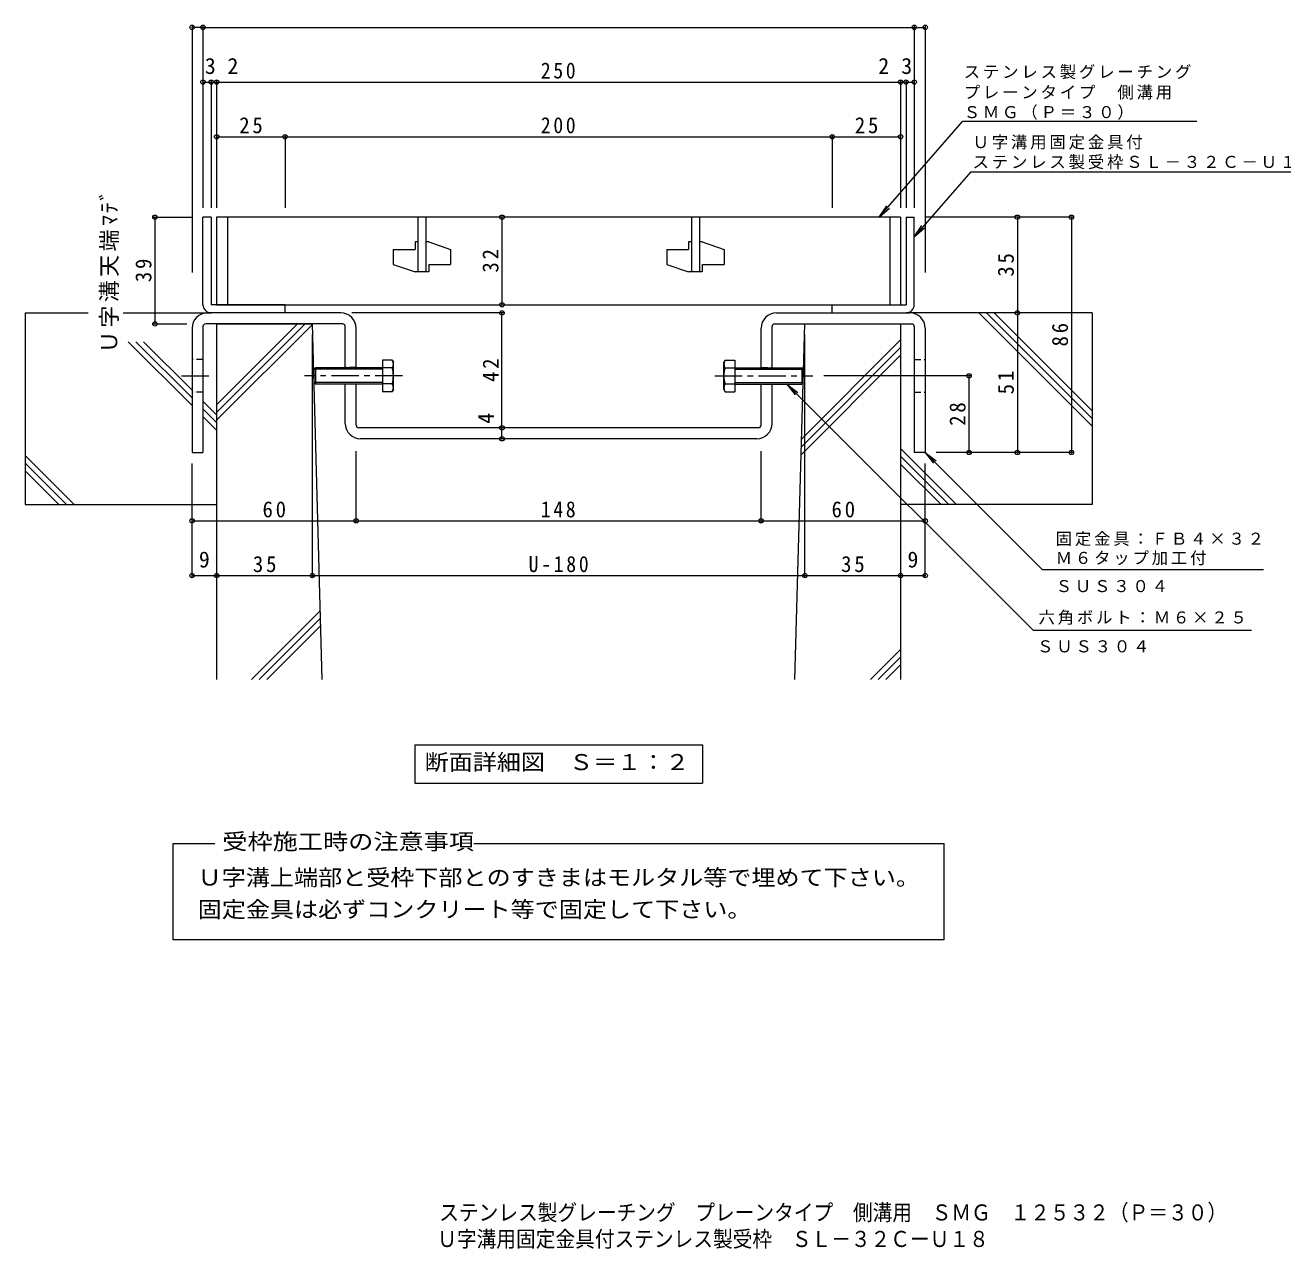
# Model space of a CAD drawing. Units: millimetres at full size. Extents: x -241 to 464, y -387 to 295.
# Drawn here: x -240.5 to 219.2, y -387.3 to 59.9 of the extents above; entities that cross this region are included whole.
import ezdxf
from ezdxf.enums import TextEntityAlignment as Align

# ---------------------------------------------------------------- set-up
doc = ezdxf.new("R2010")
doc.units = ezdxf.units.MM
doc.header["$LTSCALE"] = 2
doc.header["$PDMODE"] = 32
doc.header["$PDSIZE"] = 1.6
doc.linetypes.add('CHAIN1', pattern=[8, 5, -1, 1, -1])
doc.linetypes.add('DASHED1', pattern=[1.8, 1.2, -0.6])
for name, color, linetype, lineweight in [('D-1', 2, 'Continuous', 9), ('D-2', 3, 'Continuous', 9), ('D-4', 7, 'Continuous', 9), ('D-5', 7, 'Continuous', 9), ('D-6', 6, 'Continuous', 9), ('D-8', 3, 'Continuous', 9), ('D-B', 2, 'Continuous', 9)]:
    doc.layers.add(name, color=color, linetype=linetype, lineweight=lineweight)
doc.layers.add('F-0_F-0ﾚｲﾔ', color=2, linetype='Continuous')
doc.styles.add('ＭＳ ゴシック', font='')
doc.styles.get('ＭＳ ゴシック').set_extended_font_data('MS Gothic')

msp = doc.modelspace()

# ---------------------------------------------------------------- linework, layer by layer
at = {"layer": 'D-1'}
for p, q in [((-175.523, -42.258), (-175.523, -10.258)), ((-172.523, -10.258), (-175.523, -10.258)), ((-172.523, -10.258), (-172.523, -42.258)), ((81.477, -10.258), (81.477, -42.258)), ((81.477, -10.258), (84.477, -10.258)), ((84.477, -42.258), (84.477, -10.258)), ((-145.523, -42.258), (-172.523, -42.258)), ((-145.523, -45.258), (-172.523, -45.258)), ((-145.523, -45.258), (-145.523, -42.258)), ((54.477, -42.258), (81.477, -42.258)), ((54.477, -45.258), (54.477, -42.258)), ((54.477, -45.258), (81.477, -45.258))]:
    msp.add_line(p, q, dxfattribs=at)
for centre, start, end in [((-172.523, -42.258), 180, 270), ((81.477, -42.258), 270, 0)]:
    msp.add_arc(centre, 3, start, end, dxfattribs=at)
at = {"layer": 'D-2'}
for p, q in [((-170.523, -10.258), (-170.523, -42.258)), ((79.477, -10.258), (-170.523, -10.258)), ((-166.523, -10.258), (-166.523, -42.258)), ((-97.023, -10.258), (-97.023, -30.258)), ((-94.023, -10.258), (-94.023, -30.258)), ((2.977, -10.258), (2.977, -30.258)), ((5.977, -10.258), (5.977, -30.258)), ((75.477, -10.258), (75.477, -42.258)), ((79.477, -10.258), (79.477, -42.258)), ((-106.023, -22.008), (-106.023, -27.508)), ((-106.023, -22.008), (-98.023, -22.008)), ((-98.023, -19.258), (-98.023, -22.008)), ((-97.023, -19.258), (-98.023, -19.258)), ((-93.023, -19.258), (-94.023, -19.258)), ((-93.023, -19.258), (-85.023, -22.008)), ((-85.023, -22.008), (-85.023, -27.508)), ((-6.023, -22.008), (-6.023, -27.508)), ((-6.023, -22.008), (1.977, -22.008)), ((1.977, -19.258), (1.977, -22.008)), ((2.977, -19.258), (1.977, -19.258)), ((6.977, -19.258), (5.977, -19.258)), ((6.977, -19.258), (14.977, -22.008)), ((14.977, -22.008), (14.977, -27.508)), ((-106.023, -27.508), (-98.023, -30.258)), ((-93.023, -27.508), (-93.023, -30.258)), ((-93.023, -27.508), (-85.023, -27.508)), ((-6.023, -27.508), (1.977, -30.258)), ((6.977, -27.508), (6.977, -30.258)), ((6.977, -27.508), (14.977, -27.508)), ((-93.023, -30.258), (-98.023, -30.258)), ((6.977, -30.258), (1.977, -30.258)), ((-170.523, -42.258), (79.477, -42.258))]:
    msp.add_line(p, q, dxfattribs=at)
at = {"layer": 'D-4'}
for p, q in [((-179.523, 59.733), (-179.523, -30.466)), ((-175.523, 59.133), (-179.523, 59.133)), ((-175.523, 59.733), (-175.523, -6.867)), ((-175.523, 59.133), (84.477, 59.133)), ((84.477, 59.733), (84.477, -6.867)), ((84.477, 59.133), (88.477, 59.133)), ((88.477, 59.733), (88.477, -30.466)), ((-175.523, 39.133), (-172.523, 39.133)), ((-172.523, 39.733), (-172.523, -6.867)), ((-172.523, 39.133), (-170.523, 39.133)), ((-170.523, 39.733), (-170.523, -6.867)), ((-170.523, 39.133), (79.477, 39.133)), ((79.477, 39.733), (79.477, -6.867)), ((79.477, 39.133), (81.477, 39.133)), ((81.477, 39.733), (81.477, -6.867)), ((81.477, 39.133), (84.477, 39.133)), ((-170.523, 19.133), (-145.523, 19.133)), ((-145.523, 19.733), (-145.523, -6.867)), ((-145.523, 19.133), (54.477, 19.133)), ((54.477, 19.733), (54.477, -6.867)), ((54.477, 19.133), (79.477, 19.133)), ((-193.691, -10.258), (-179.523, -10.258)), ((-193.091, -10.258), (-193.091, -49.258)), ((-66.229, -10.258), (-66.229, -42.258)), ((142.521, -10.258), (88.477, -10.258)), ((122.138, -10.258), (122.138, -45.258)), ((141.921, -10.258), (141.921, -96.258)), ((-65.629, -45.258), (-121.123, -45.258)), ((-66.229, -87.258), (-66.229, -45.258)), ((122.138, -45.258), (122.138, -96.258)), ((-193.691, -49.258), (-181.481, -49.258)), ((-135.523, -141.858), (-135.523, -53.258)), ((44.477, -141.858), (44.477, -53.258)), ((105.077, -68.26), (51.415, -68.26)), ((104.477, -96.258), (104.477, -68.26)), ((-66.229, -91.258), (-66.229, -87.258)), ((-119.523, -121.858), (-119.523, -95.777)), ((28.477, -121.858), (28.477, -95.777)), ((142.521, -96.258), (92.477, -96.258)), ((-179.523, -141.858), (-179.523, -100.258)), ((88.477, -141.858), (88.477, -100.258)), ((-179.523, -121.258), (-119.523, -121.258)), ((-119.523, -121.258), (28.477, -121.258)), ((28.477, -121.258), (88.477, -121.258)), ((-179.523, -141.258), (-170.523, -141.258)), ((-170.523, -141.258), (-135.523, -141.258)), ((-135.523, -141.258), (44.477, -141.258)), ((44.477, -141.258), (79.477, -141.258)), ((79.477, -141.258), (88.477, -141.258))]:
    msp.add_line(p, q, dxfattribs=at)
for p in [(-179.523, 59.133), (-175.523, 59.133), (84.477, 59.133), (88.477, 59.133), (-175.523, 39.133), (-172.523, 39.133), (-170.523, 39.133), (79.477, 39.133), (81.477, 39.133), (84.477, 39.133), (-170.523, 19.133), (-145.523, 19.133), (54.477, 19.133), (79.477, 19.133), (-193.091, -10.258), (-66.229, -10.258), (122.138, -10.258), (141.921, -10.258), (-66.229, -42.258), (-66.229, -45.258), (122.138, -45.258), (-193.091, -49.258), (104.477, -68.26), (-66.229, -87.258), (-66.229, -91.258), (104.477, -96.258), (122.138, -96.258), (141.921, -96.258), (-179.523, -121.258), (-119.523, -121.258), (28.477, -121.258), (88.477, -121.258), (-179.523, -141.258), (-170.523, -141.258), (-135.523, -141.258), (44.477, -141.258), (79.477, -141.258), (88.477, -141.258)]:
    msp.add_point(p, dxfattribs=at)
at = {"layer": 'D-5'}
for p, q in [((71.658, -10.258), (102.054, 24.665)), ((187.711, 24.665), (102.054, 24.665)), ((105.145, 6.3), (84.477, -17.446)), ((105.145, 6.3), (230.769, 6.3)), ((71.658, -10.258), (74.42, -6.091)), ((71.658, -10.258), (75.405, -6.947)), ((84.477, -17.446), (87.239, -13.278)), ((84.477, -17.446), (88.224, -14.135)), ((37.909, -71.26), (127.907, -161.258)), ((37.909, -71.26), (41.875, -74.303)), ((37.909, -71.26), (40.952, -75.226)), ((88.477, -96.258), (131.366, -139.146)), ((88.477, -96.258), (92.444, -99.302)), ((88.477, -96.258), (91.521, -100.225)), ((212.138, -139.146), (131.366, -139.146)), ((127.907, -161.258), (207.678, -161.258)), ((-98.123, -203.119), (7.077, -203.119)), ((7.077, -203.119), (7.077, -217.119)), ((-186.45, -274.353), (-186.45, -239.186)), ((-186.45, -239.186), (-171.234, -239.186)), ((-76.52, -239.186), (95.405, -239.186)), ((95.405, -274.353), (95.405, -239.186)), ((95.405, -274.353), (-186.45, -274.353))]:
    msp.add_line(p, q, dxfattribs=at)
msp.add_lwpolyline([(-98.123, -203.119), (-98.123, -217.119), (7.077, -217.119)], dxfattribs=at)
at = {"layer": 'D-6'}
for p, q in [((-240.523, -45.258), (-240.523, -115.258)), ((-240.523, -45.258), (-217.547, -45.258)), ((-204.646, -45.258), (-172.523, -45.258)), ((149.477, -45.258), (81.477, -45.258)), ((108.049, -45.258), (149.477, -86.686)), ((110.877, -45.258), (149.477, -83.858)), ((113.706, -45.258), (149.477, -81.03)), ((149.477, -45.258), (149.477, -115.258)), ((-170.523, -49.258), (-135.523, -49.258)), ((-170.523, -49.258), (-170.523, -179.258)), ((-170.523, -81.646), (-138.135, -49.258)), ((-170.523, -78.817), (-140.964, -49.258)), ((-170.523, -84.474), (-135.517, -49.468)), ((-131.912, -179.258), (-135.523, -49.258)), ((40.866, -179.258), (44.477, -49.258)), ((44.477, -49.258), (79.477, -49.258)), ((79.477, -49.258), (79.477, -179.258)), ((43.311, -91.258), (79.477, -55.091)), ((-202.877, -55.789), (-179.523, -79.143)), ((-200.048, -55.789), (-179.523, -76.315)), ((-197.22, -55.789), (-179.523, -73.486)), ((43.23, -94.167), (79.477, -57.92)), ((43.149, -97.077), (79.477, -60.748)), ((-175.523, -77.486), (-170.523, -82.486)), ((-175.523, -80.315), (-170.523, -85.315)), ((-175.523, -83.143), (-170.523, -88.143)), ((79.477, -94.815), (99.921, -115.258)), ((-240.523, -97.339), (-222.604, -115.258)), ((-240.523, -100.167), (-225.432, -115.258)), ((79.477, -97.643), (97.092, -115.258)), ((79.477, -100.472), (94.264, -115.258)), ((-240.523, -102.996), (-228.26, -115.258)), ((-240.523, -115.258), (-170.523, -115.258)), ((149.477, -115.258), (79.477, -115.258)), ((-157.827, -179.258), (-132.612, -154.044)), ((-154.998, -179.258), (-132.536, -156.796)), ((-152.17, -179.258), (-132.459, -159.548)), ((68.448, -179.258), (79.477, -168.228)), ((71.276, -179.258), (79.477, -171.057)), ((74.104, -179.258), (79.477, -173.885))]:
    msp.add_line(p, q, dxfattribs=at)
at = {"layer": 'D-8'}
for p, q in [((-125.123, -45.258), (-173.923, -45.258)), ((34.077, -45.258), (82.877, -45.258)), ((-175.523, -50.258), (-175.523, -96.258)), ((-124.523, -49.258), (-174.523, -49.258)), ((-123.523, -65.258), (-123.523, -50.258)), ((32.477, -65.258), (32.477, -50.258)), ((33.477, -49.258), (83.477, -49.258)), ((84.477, -50.258), (84.477, -96.258)), ((-179.523, -50.858), (-179.523, -96.258)), ((-119.523, -65.258), (-119.523, -50.858)), ((28.477, -65.258), (28.477, -50.858)), ((88.477, -50.858), (88.477, -96.258)), ((-123.523, -85.658), (-123.523, -71.26)), ((-119.523, -86.258), (-119.523, -71.26)), ((28.477, -86.258), (28.477, -71.258)), ((32.477, -85.658), (32.477, -71.258)), ((27.477, -87.258), (-118.523, -87.258)), ((26.877, -91.258), (-117.923, -91.258)), ((-179.523, -96.258), (-175.523, -96.258)), ((88.477, -96.258), (84.477, -96.258))]:
    msp.add_line(p, q, dxfattribs=at)
at = {"layer": 'D-8', "linetype": 'DASHED1'}
for p, q in [((-175.523, -62.258), (-179.523, -62.258)), ((84.477, -62.258), (88.477, -62.258)), ((-119.523, -65.258), (-123.523, -65.258)), ((28.477, -65.258), (32.477, -65.258)), ((-119.523, -71.258), (-123.523, -71.258)), ((28.477, -71.258), (32.477, -71.258)), ((-175.523, -74.258), (-179.523, -74.258)), ((84.477, -74.258), (88.477, -74.258))]:
    msp.add_line(p, q, dxfattribs=at)
at = {"layer": 'D-8', "linetype": 'CHAIN1'}
msp.add_line((-183.341, -68.258), (-172.838, -68.258), dxfattribs=at)
at = {"layer": 'D-8'}
for centre, radius, start, end in [((-173.923, -50.858), 5.6, 90, 180), ((-125.123, -50.858), 5.6, 0, 90), ((34.077, -50.858), 5.6, 90, 180), ((82.877, -50.858), 5.6, 0, 90), ((-174.523, -50.258), 1, 90, 180), ((-124.523, -50.258), 1, 0, 90), ((33.477, -50.258), 1, 90, 180), ((83.477, -50.258), 1, 0, 90), ((-117.923, -85.658), 5.6, 180, 270), ((-118.523, -86.258), 1, 180, 270), ((26.877, -85.658), 5.6, 270, 0), ((27.477, -86.258), 1, 270, 0)]:
    msp.add_arc(centre, radius, start, end, dxfattribs=at)
at = {"layer": 'D-B'}
for p, q in [((-109.927, -62.486), (-109.927, -74.033)), ((-106.374, -62.486), (-109.927, -62.486)), ((-106.374, -62.486), (-105.927, -63.26)), ((-105.927, -73.26), (-105.927, -63.26)), ((15.328, -62.486), (14.882, -63.26)), ((14.882, -73.26), (14.882, -63.26)), ((15.328, -62.486), (18.882, -62.486)), ((18.882, -62.486), (18.882, -74.033)), ((-134.927, -65.801), (-134.386, -65.26)), ((-134.927, -70.718), (-134.927, -65.801)), ((-109.927, -65.801), (-134.927, -65.801)), ((-134.386, -65.26), (-134.386, -71.26)), ((-109.927, -65.26), (-134.386, -65.26)), ((-106.374, -65.373), (-109.927, -65.373)), ((15.328, -65.373), (18.882, -65.373)), ((18.882, -65.26), (43.34, -65.26)), ((18.882, -65.801), (43.882, -65.801)), ((43.34, -65.26), (43.34, -71.26)), ((43.882, -65.801), (43.34, -65.26)), ((43.882, -70.718), (43.882, -65.801)), ((-134.927, -70.718), (-134.386, -71.26)), ((-109.927, -70.718), (-134.927, -70.718)), ((-109.927, -71.26), (-134.386, -71.26)), ((-106.374, -71.146), (-109.927, -71.146)), ((-105.927, -73.26), (-106.374, -74.033)), ((14.882, -73.26), (15.328, -74.033)), ((15.328, -71.146), (18.882, -71.146)), ((18.882, -70.718), (43.882, -70.718)), ((18.882, -71.26), (43.34, -71.26)), ((43.882, -70.718), (43.34, -71.26)), ((-106.374, -74.033), (-109.927, -74.033)), ((15.328, -74.033), (18.882, -74.033))]:
    msp.add_line(p, q, dxfattribs=at)
at = {"layer": 'D-B', "linetype": 'CHAIN1'}
for p, q in [((-102.566, -68.26), (-138.46, -68.26)), ((11.521, -68.26), (47.415, -68.26))]:
    msp.add_line(p, q, dxfattribs=at)
at = {"layer": 'D-B'}
for centre, radius, start, end in [((-109.325, -64.19), 3.408, 4.38425, 29.99998), ((-108.773, -63.84), 2.848, 327.42444, 358.1913), ((18.279, -64.19), 3.408, 150.00002, 175.61575), ((17.728, -63.84), 2.848, 181.8087, 212.57556), ((-115.48, -68.26), 9.553, 342.41203, 17.58795), ((24.435, -68.26), 9.553, 162.41205, 197.58797), ((-109.325, -72.329), 3.408, 330, 355.61574), ((-108.773, -72.68), 2.848, 1.80869, 32.57555), ((18.279, -72.329), 3.408, 184.38426, 210), ((17.728, -72.68), 2.848, 147.42445, 178.19131)]:
    msp.add_arc(centre, radius, start, end, dxfattribs=at)

# ---------------------------------------------------------------- texts
at = {"layer": 'D-4', "color": 2, "style": 'ＭＳ ゴシック'}
for s, p in [('3', (-174.854, 40.333)), ('2', (-166.587, 40.333)), ('2', (71.312, 40.333)), ('3', (79.716, 40.333)), ('9', (-177.023, -140.058)), ('9', (81.977, -140.058))]:
    msp.add_text(s, height=5.865, dxfattribs=at).set_placement(p, align=Align.BOTTOM_LEFT)
msp.add_text('4', height=5.865, rotation=90, dxfattribs=at).set_placement((-67.429, -85.759), align=Align.BOTTOM_LEFT)
at = {"layer": 'D-4', "color": 2, "char_height": 5.865, "attachment_point": 7, "style": 'ＭＳ ゴシック'}
for s, insert in [('\\T1.27;\\W0.9;250', (-52.023, 40.333)), ('\\T1.27;\\W0.95;25', (-162.273, 20.333)), ('\\T1.27;\\W0.9;200', (-52.023, 20.333)), ('\\T1.27;\\W0.95;25', (62.727, 20.333)), ('\\T1.27;\\W0.95;60', (-153.773, -120.058)), ('\\T1.27;\\W0.9;148', (-52.023, -120.058)), ('\\T1.27;\\W0.95;60', (54.227, -120.058)), ('\\T1.27;\\W0.95;35', (-157.273, -140.058)), ('\\T1.28;\\W0.9;U-180', (-56.523, -140.058)), ('\\T1.27;\\W0.95;35', (57.727, -140.058))]:
    msp.add_mtext(s, dxfattribs=dict(at, insert=insert))
at = {"layer": 'D-4', "color": 2, "char_height": 5.865, "attachment_point": 7, "rotation": 90, "style": 'ＭＳ ゴシック'}
for s, insert in [('\\T1.16;Ｕ字溝天端ﾏﾃﾞ', (-206.226, -59.895)), ('\\T1.27;\\W0.95;32', (-67.429, -30.508)), ('\\T1.27;\\W0.95;39', (-194.291, -34.008)), ('\\T1.27;\\W0.95;35', (120.938, -32.008)), ('\\T1.27;\\W0.95;86', (140.721, -57.508)), ('\\T1.27;\\W0.95;42', (-67.429, -70.508)), ('\\T1.27;\\W0.95;51', (120.938, -75.008)), ('\\T1.27;\\W0.95;28', (103.277, -86.509))]:
    msp.add_mtext(s, dxfattribs=dict(at, insert=insert))
at = {"layer": 'D-5', "color": 2, "style": 'ＭＳ ゴシック'}
for s, width, p in [('断面詳細図\u3000Ｓ＝１：２', 1.1, (-94.523, -214.119)), ('受枠施工時の注意事項', 1.15, (-168.456, -243.156)), ('Ｕ字溝上端部と受枠下部とのすきまはモルタル等で埋めて下さい。', 1.1, (-177.456, -256.296)), ('固定金具は必ずコンクリート等で固定して下さい。', 1.1, (-177.456, -267.956))]:
    msp.add_text(s, height=5.865, dxfattribs=dict(at, width=width)).set_placement(p, align=Align.BOTTOM_LEFT)
at = {"layer": 'D-5', "char_height": 4.399, "attachment_point": 7, "style": 'ＭＳ ゴシック'}
for s, insert in [('\\T1.17;ステンレス製グレーチング', (102.536, 40.19)), ('\\T1.17;プレーンタイプ\u3000側溝用', (102.536, 32.697)), ('\\T1.17;ＳＭＧ（Ｐ＝３０）', (102.536, 25.369)), ('\\T1.17;Ｕ字溝用固定金具付', (105.769, 14.478)), ('\\T1.17;ステンレス製受枠ＳＬ－３２Ｃ－Ｕ１８', (105.769, 7.252)), ('\\T1.17;固定金具：ＦＢ４×３２', (136.138, -130.48)), ('\\T1.17;Ｍ６タップ加工付', (136.138, -137.48)), ('\\T1.17;ＳＵＳ３０４', (136.138, -147.367)), ('\\T1.17;六角ボルト：Ｍ６×２５', (129.856, -159.258)), ('\\T1.17;ＳＵＳ３０４', (129.335, -169.391))]:
    msp.add_mtext(s, dxfattribs=dict(at, insert=insert))
at = {"layer": 'F-0_F-0ﾚｲﾔ', "style": 'ＭＳ ゴシック', "width": 0.9}
for s, p in [('ステンレス製グレーチング\u3000プレーンタイプ\u3000側溝用\u3000ＳＭＧ\u3000１２５３２（Ｐ＝３０）', (-89.164, -378.728)), ('Ｕ字溝用固定金具付ステンレス製受枠\u3000ＳＬ－３２ＣーＵ１８', (-89.9, -388.42))]:
    msp.add_text(s, height=5.865, dxfattribs=at).set_placement(p, align=Align.BOTTOM_LEFT)

doc.saveas('drawing.dxf')
